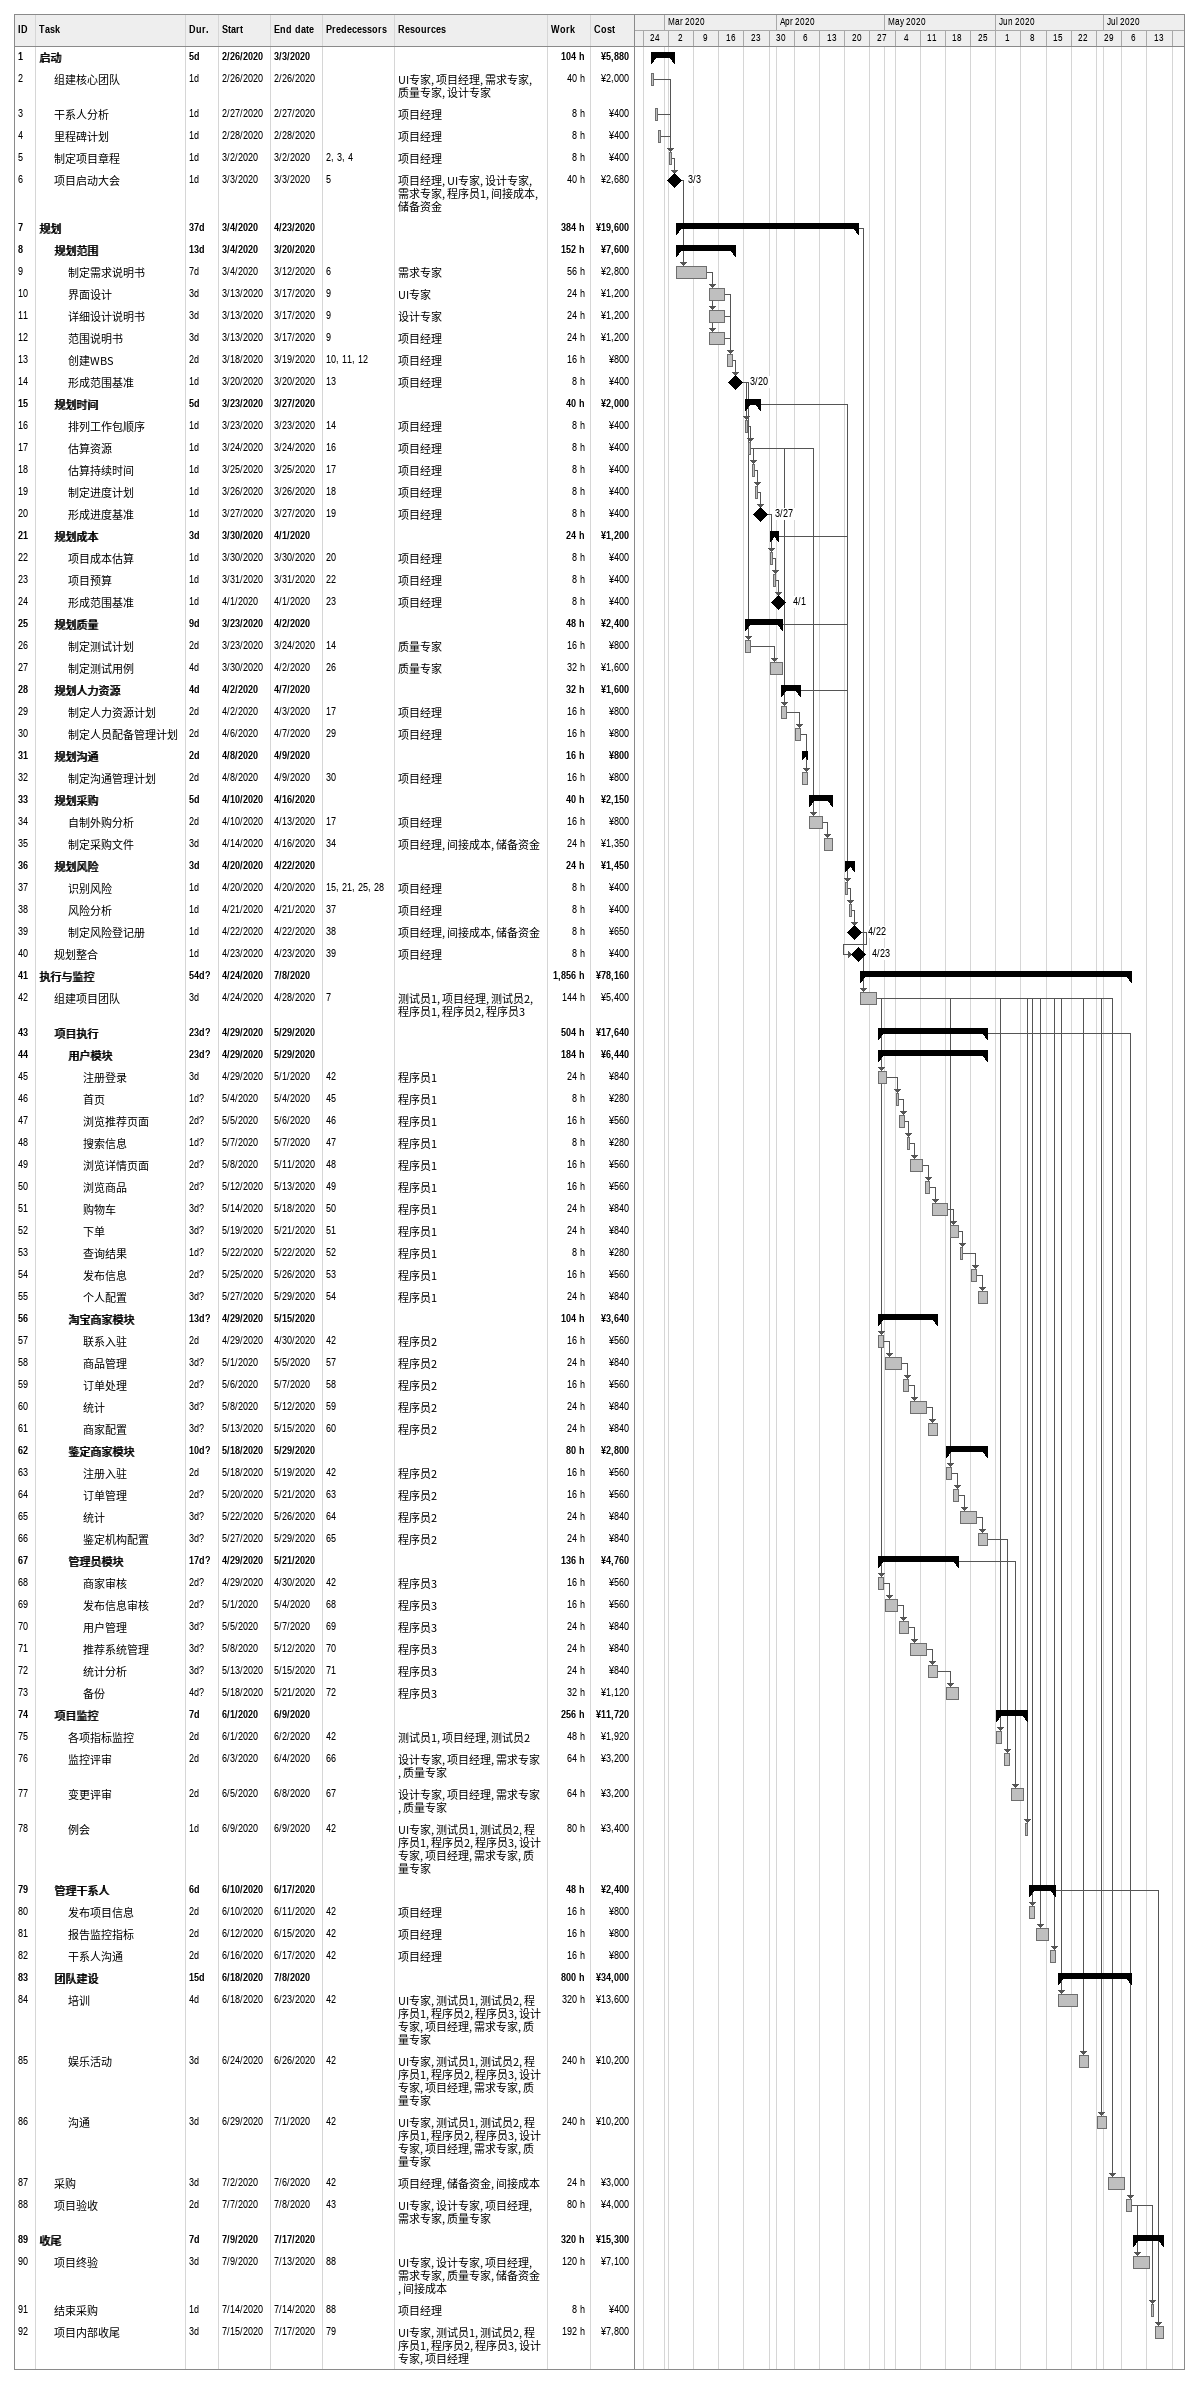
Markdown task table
| ID | Level | Task | Duration | Start | Finish | Predecessors | Resources | Work (h) | Cost (¥) |
|---|---|---|---|---|---|---|---|---|---|
| 1 | 1 | **启动** | 5d | 2020-02-26 | 2020-03-03 |  |  | 104 | 5880 |
| 2 | 2 | 组建核心团队 | 1d | 2020-02-26 | 2020-02-26 |  | UI专家, 项目经理, 需求专家, 质量专家, 设计专家 | 40 | 2000 |
| 3 | 2 | 干系人分析 | 1d | 2020-02-27 | 2020-02-27 |  | 项目经理 | 8 | 400 |
| 4 | 2 | 里程碑计划 | 1d | 2020-02-28 | 2020-02-28 |  | 项目经理 | 8 | 400 |
| 5 | 2 | 制定项目章程 | 1d | 2020-03-02 | 2020-03-02 | 2, 3, 4 | 项目经理 | 8 | 400 |
| 6 | 2 | 项目启动大会 | 1d | 2020-03-03 | 2020-03-03 | 5 | 项目经理, UI专家, 设计专家, 需求专家, 程序员1, 间接成本, 储备资金 | 40 | 2680 |
| 7 | 1 | **规划** | 37d | 2020-03-04 | 2020-04-23 |  |  | 384 | 19600 |
| 8 | 2 | **规划范围** | 13d | 2020-03-04 | 2020-03-20 |  |  | 152 | 7600 |
| 9 | 3 | 制定需求说明书 | 7d | 2020-03-04 | 2020-03-12 | 6 | 需求专家 | 56 | 2800 |
| 10 | 3 | 界面设计 | 3d | 2020-03-13 | 2020-03-17 | 9 | UI专家 | 24 | 1200 |
| 11 | 3 | 详细设计说明书 | 3d | 2020-03-13 | 2020-03-17 | 9 | 设计专家 | 24 | 1200 |
| 12 | 3 | 范围说明书 | 3d | 2020-03-13 | 2020-03-17 | 9 | 项目经理 | 24 | 1200 |
| 13 | 3 | 创建WBS | 2d | 2020-03-18 | 2020-03-19 | 10, 11, 12 | 项目经理 | 16 | 800 |
| 14 | 3 | 形成范围基准 | 1d | 2020-03-20 | 2020-03-20 | 13 | 项目经理 | 8 | 400 |
| 15 | 2 | **规划时间** | 5d | 2020-03-23 | 2020-03-27 |  |  | 40 | 2000 |
| 16 | 3 | 排列工作包顺序 | 1d | 2020-03-23 | 2020-03-23 | 14 | 项目经理 | 8 | 400 |
| 17 | 3 | 估算资源 | 1d | 2020-03-24 | 2020-03-24 | 16 | 项目经理 | 8 | 400 |
| 18 | 3 | 估算持续时间 | 1d | 2020-03-25 | 2020-03-25 | 17 | 项目经理 | 8 | 400 |
| 19 | 3 | 制定进度计划 | 1d | 2020-03-26 | 2020-03-26 | 18 | 项目经理 | 8 | 400 |
| 20 | 3 | 形成进度基准 | 1d | 2020-03-27 | 2020-03-27 | 19 | 项目经理 | 8 | 400 |
| 21 | 2 | **规划成本** | 3d | 2020-03-30 | 2020-04-01 |  |  | 24 | 1200 |
| 22 | 3 | 项目成本估算 | 1d | 2020-03-30 | 2020-03-30 | 20 | 项目经理 | 8 | 400 |
| 23 | 3 | 项目预算 | 1d | 2020-03-31 | 2020-03-31 | 22 | 项目经理 | 8 | 400 |
| 24 | 3 | 形成范围基准 | 1d | 2020-04-01 | 2020-04-01 | 23 | 项目经理 | 8 | 400 |
| 25 | 2 | **规划质量** | 9d | 2020-03-23 | 2020-04-02 |  |  | 48 | 2400 |
| 26 | 3 | 制定测试计划 | 2d | 2020-03-23 | 2020-03-24 | 14 | 质量专家 | 16 | 800 |
| 27 | 3 | 制定测试用例 | 4d | 2020-03-30 | 2020-04-02 | 26 | 质量专家 | 32 | 1600 |
| 28 | 2 | **规划人力资源** | 4d | 2020-04-02 | 2020-04-07 |  |  | 32 | 1600 |
| 29 | 3 | 制定人力资源计划 | 2d | 2020-04-02 | 2020-04-03 | 17 | 项目经理 | 16 | 800 |
| 30 | 3 | 制定人员配备管理计划 | 2d | 2020-04-06 | 2020-04-07 | 29 | 项目经理 | 16 | 800 |
| 31 | 2 | **规划沟通** | 2d | 2020-04-08 | 2020-04-09 |  |  | 16 | 800 |
| 32 | 3 | 制定沟通管理计划 | 2d | 2020-04-08 | 2020-04-09 | 30 | 项目经理 | 16 | 800 |
| 33 | 2 | **规划采购** | 5d | 2020-04-10 | 2020-04-16 |  |  | 40 | 2150 |
| 34 | 3 | 自制外购分析 | 2d | 2020-04-10 | 2020-04-13 | 17 | 项目经理 | 16 | 800 |
| 35 | 3 | 制定采购文件 | 3d | 2020-04-14 | 2020-04-16 | 34 | 项目经理, 间接成本, 储备资金 | 24 | 1350 |
| 36 | 2 | **规划风险** | 3d | 2020-04-20 | 2020-04-22 |  |  | 24 | 1450 |
| 37 | 3 | 识别风险 | 1d | 2020-04-20 | 2020-04-20 | 15, 21, 25, 28 | 项目经理 | 8 | 400 |
| 38 | 3 | 风险分析 | 1d | 2020-04-21 | 2020-04-21 | 37 | 项目经理 | 8 | 400 |
| 39 | 3 | 制定风险登记册 | 1d | 2020-04-22 | 2020-04-22 | 38 | 项目经理, 间接成本, 储备资金 | 8 | 650 |
| 40 | 2 | 规划整合 | 1d | 2020-04-23 | 2020-04-23 | 39 | 项目经理 | 8 | 400 |
| 41 | 1 | **执行与监控** | 54d? | 2020-04-24 | 2020-07-08 |  |  | 1856 | 78160 |
| 42 | 2 | 组建项目团队 | 3d | 2020-04-24 | 2020-04-28 | 7 | 测试员1, 项目经理, 测试员2, 程序员1, 程序员2, 程序员3 | 144 | 5400 |
| 43 | 2 | **项目执行** | 23d? | 2020-04-29 | 2020-05-29 |  |  | 504 | 17640 |
| 44 | 3 | **用户模块** | 23d? | 2020-04-29 | 2020-05-29 |  |  | 184 | 6440 |
| 45 | 4 | 注册登录 | 3d | 2020-04-29 | 2020-05-01 | 42 | 程序员1 | 24 | 840 |
| 46 | 4 | 首页 | 1d? | 2020-05-04 | 2020-05-04 | 45 | 程序员1 | 8 | 280 |
| 47 | 4 | 浏览推荐页面 | 2d? | 2020-05-05 | 2020-05-06 | 46 | 程序员1 | 16 | 560 |
| 48 | 4 | 搜索信息 | 1d? | 2020-05-07 | 2020-05-07 | 47 | 程序员1 | 8 | 280 |
| 49 | 4 | 浏览详情页面 | 2d? | 2020-05-08 | 2020-05-11 | 48 | 程序员1 | 16 | 560 |
| 50 | 4 | 浏览商品 | 2d? | 2020-05-12 | 2020-05-13 | 49 | 程序员1 | 16 | 560 |
| 51 | 4 | 购物车 | 3d? | 2020-05-14 | 2020-05-18 | 50 | 程序员1 | 24 | 840 |
| 52 | 4 | 下单 | 3d? | 2020-05-19 | 2020-05-21 | 51 | 程序员1 | 24 | 840 |
| 53 | 4 | 查询结果 | 1d? | 2020-05-22 | 2020-05-22 | 52 | 程序员1 | 8 | 280 |
| 54 | 4 | 发布信息 | 2d? | 2020-05-25 | 2020-05-26 | 53 | 程序员1 | 16 | 560 |
| 55 | 4 | 个人配置 | 3d? | 2020-05-27 | 2020-05-29 | 54 | 程序员1 | 24 | 840 |
| 56 | 3 | **淘宝商家模块** | 13d? | 2020-04-29 | 2020-05-15 |  |  | 104 | 3640 |
| 57 | 4 | 联系入驻 | 2d | 2020-04-29 | 2020-04-30 | 42 | 程序员2 | 16 | 560 |
| 58 | 4 | 商品管理 | 3d? | 2020-05-01 | 2020-05-05 | 57 | 程序员2 | 24 | 840 |
| 59 | 4 | 订单处理 | 2d? | 2020-05-06 | 2020-05-07 | 58 | 程序员2 | 16 | 560 |
| 60 | 4 | 统计 | 3d? | 2020-05-08 | 2020-05-12 | 59 | 程序员2 | 24 | 840 |
| 61 | 4 | 商家配置 | 3d? | 2020-05-13 | 2020-05-15 | 60 | 程序员2 | 24 | 840 |
| 62 | 3 | **鉴定商家模块** | 10d? | 2020-05-18 | 2020-05-29 |  |  | 80 | 2800 |
| 63 | 4 | 注册入驻 | 2d | 2020-05-18 | 2020-05-19 | 42 | 程序员2 | 16 | 560 |
| 64 | 4 | 订单管理 | 2d? | 2020-05-20 | 2020-05-21 | 63 | 程序员2 | 16 | 560 |
| 65 | 4 | 统计 | 3d? | 2020-05-22 | 2020-05-26 | 64 | 程序员2 | 24 | 840 |
| 66 | 4 | 鉴定机构配置 | 3d? | 2020-05-27 | 2020-05-29 | 65 | 程序员2 | 24 | 840 |
| 67 | 3 | **管理员模块** | 17d? | 2020-04-29 | 2020-05-21 |  |  | 136 | 4760 |
| 68 | 4 | 商家审核 | 2d? | 2020-04-29 | 2020-04-30 | 42 | 程序员3 | 16 | 560 |
| 69 | 4 | 发布信息审核 | 2d? | 2020-05-01 | 2020-05-04 | 68 | 程序员3 | 16 | 560 |
| 70 | 4 | 用户管理 | 3d? | 2020-05-05 | 2020-05-07 | 69 | 程序员3 | 24 | 840 |
| 71 | 4 | 推荐系统管理 | 3d? | 2020-05-08 | 2020-05-12 | 70 | 程序员3 | 24 | 840 |
| 72 | 4 | 统计分析 | 3d? | 2020-05-13 | 2020-05-15 | 71 | 程序员3 | 24 | 840 |
| 73 | 4 | 备份 | 4d? | 2020-05-18 | 2020-05-21 | 72 | 程序员3 | 32 | 1120 |
| 74 | 2 | **项目监控** | 7d | 2020-06-01 | 2020-06-09 |  |  | 256 | 11720 |
| 75 | 3 | 各项指标监控 | 2d | 2020-06-01 | 2020-06-02 | 42 | 测试员1, 项目经理, 测试员2 | 48 | 1920 |
| 76 | 3 | 监控评审 | 2d | 2020-06-03 | 2020-06-04 | 66 | 设计专家, 项目经理, 需求专家, 质量专家 | 64 | 3200 |
| 77 | 3 | 变更评审 | 2d | 2020-06-05 | 2020-06-08 | 67 | 设计专家, 项目经理, 需求专家, 质量专家 | 64 | 3200 |
| 78 | 3 | 例会 | 1d | 2020-06-09 | 2020-06-09 | 42 | UI专家, 测试员1, 测试员2, 程序员1, 程序员2, 程序员3, 设计专家, 项目经理, 需求专家, 质量专家 | 80 | 3400 |
| 79 | 2 | **管理干系人** | 6d | 2020-06-10 | 2020-06-17 |  |  | 48 | 2400 |
| 80 | 3 | 发布项目信息 | 2d | 2020-06-10 | 2020-06-11 | 42 | 项目经理 | 16 | 800 |
| 81 | 3 | 报告监控指标 | 2d | 2020-06-12 | 2020-06-15 | 42 | 项目经理 | 16 | 800 |
| 82 | 3 | 干系人沟通 | 2d | 2020-06-16 | 2020-06-17 | 42 | 项目经理 | 16 | 800 |
| 83 | 2 | **团队建设** | 15d | 2020-06-18 | 2020-07-08 |  |  | 800 | 34000 |
| 84 | 3 | 培训 | 4d | 2020-06-18 | 2020-06-23 | 42 | UI专家, 测试员1, 测试员2, 程序员1, 程序员2, 程序员3, 设计专家, 项目经理, 需求专家, 质量专家 | 320 | 13600 |
| 85 | 3 | 娱乐活动 | 3d | 2020-06-24 | 2020-06-26 | 42 | UI专家, 测试员1, 测试员2, 程序员1, 程序员2, 程序员3, 设计专家, 项目经理, 需求专家, 质量专家 | 240 | 10200 |
| 86 | 3 | 沟通 | 3d | 2020-06-29 | 2020-07-01 | 42 | UI专家, 测试员1, 测试员2, 程序员1, 程序员2, 程序员3, 设计专家, 项目经理, 需求专家, 质量专家 | 240 | 10200 |
| 87 | 2 | 采购 | 3d | 2020-07-02 | 2020-07-06 | 42 | 项目经理, 储备资金, 间接成本 | 24 | 3000 |
| 88 | 2 | 项目验收 | 2d | 2020-07-07 | 2020-07-08 | 43 | UI专家, 设计专家, 项目经理, 需求专家, 质量专家 | 80 | 4000 |
| 89 | 1 | **收尾** | 7d | 2020-07-09 | 2020-07-17 |  |  | 320 | 15300 |
| 90 | 2 | 项目终验 | 3d | 2020-07-09 | 2020-07-13 | 88 | UI专家, 设计专家, 项目经理, 需求专家, 质量专家, 储备资金, 间接成本 | 120 | 7100 |
| 91 | 2 | 结束采购 | 1d | 2020-07-14 | 2020-07-14 | 88 | 项目经理 | 8 | 400 |
| 92 | 2 | 项目内部收尾 | 3d | 2020-07-15 | 2020-07-17 | 79 | UI专家, 测试员1, 测试员2, 程序员1, 程序员2, 程序员3, 设计专家, 项目经理 | 192 | 7800 |
